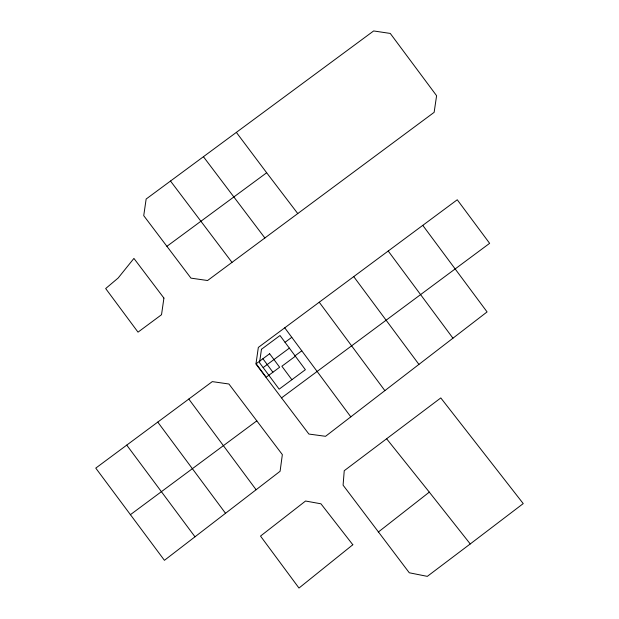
<?xml version="1.0" encoding="UTF-8"?>
<svg xmlns="http://www.w3.org/2000/svg" width="619" height="619" viewBox="0 0 619 619"><rect width="100%" height="100%" fill="white"/><g stroke="black" fill="none" stroke-linecap="round" stroke-linejoin="round"><path stroke-width="0.93" d="M378.271 532.077L429.307 492.136L470.247 543.946L523.233 503.595L440.798 397.932L344.241 470.703L343.088 485.172L409.283 572.776L427.311 576.366L470.247 543.946M194.985 536.805L280.098 471.268L282.349 454.609L228.914 384.004L212.286 381.621L95.767 468.111L164.422 560.319L194.985 536.805L126.733 445.107M422.785 225.362L487.076 311.922L325.548 436.302L308.889 434.051L255.949 364.057L258.332 347.429L457.248 199.767L489.629 243.337L281.544 397.878M232.001 262.379L207.582 280.515L190.954 278.132L143.732 215.66L146.146 199.032L373.644 30.95L390.272 33.434L436.596 95.713L434.143 112.333L232.001 262.379L170.496 181.027M285.042 342.307L291.781 337.309M263.145 367.585L289.359 348.133M295.046 355.793L301.793 350.795M295.364 356.219L281.877 366.231L291.889 379.718M256.823 420.85L130.292 514.768M297.77 213.578L266.665 172.763L166.906 246.323M386.798 439.003L429.307 492.136M264.886 237.99L203.419 156.708M236.365 132.389L266.665 172.763M452.953 338.191L388.221 251.028M418.924 364.39L353.728 276.623M384.863 390.62L319.234 302.219M188.803 399.054L256.119 489.745M157.768 422.096L225.517 513.29M284.74 327.815L350.803 416.858M262.897 358.741L272.902 372.228M163.919 298.087L161.528 314.715L138.022 332.148L105.671 288.547L118.136 278.032L133.921 258.417L163.919 298.087M261.458 349.286L259.539 362.719L279.161 389.158L305.376 369.705L280.005 335.529L261.458 349.286M352.815 544.751L298.985 588.05L260.514 536.077L305.554 501.026L320.944 503.796L352.815 544.751M269.636 353.743L256.15 363.748L266.162 377.234L279.649 367.229L269.636 353.743"/></g></svg>
